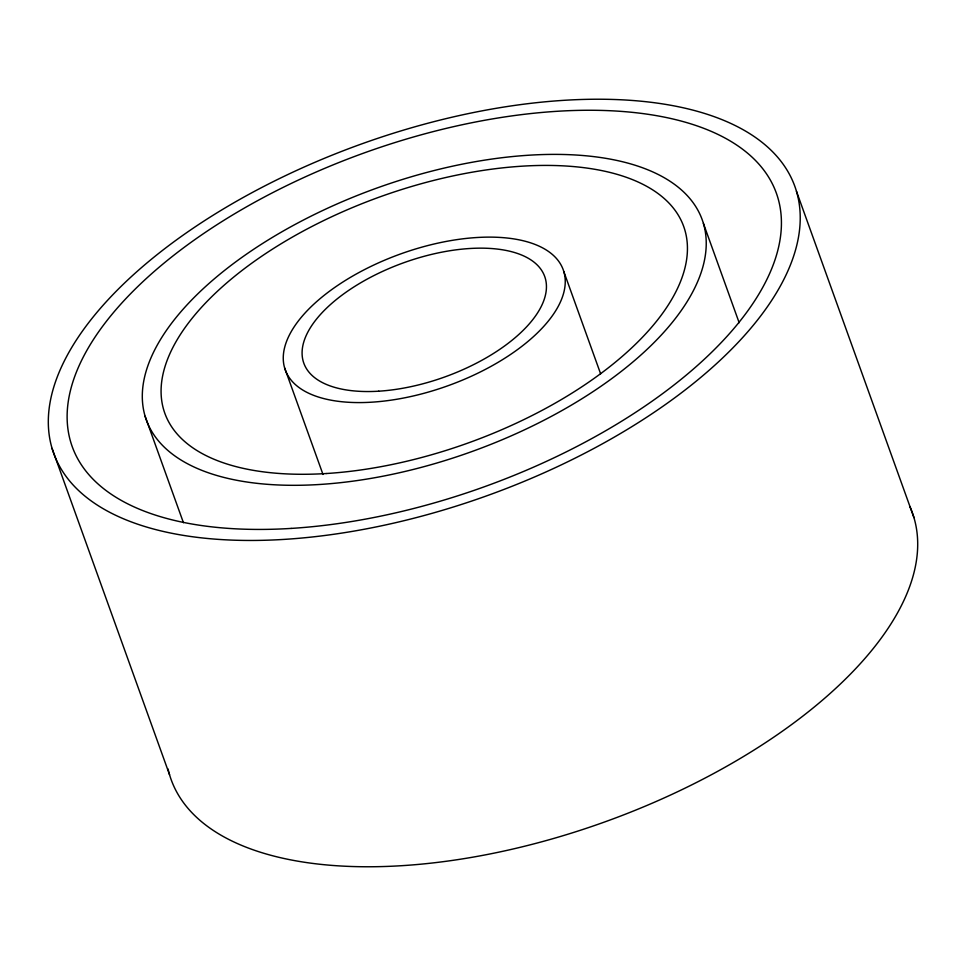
<?xml version="1.0" encoding="UTF-8"?>
<svg xmlns="http://www.w3.org/2000/svg" width="966" height="966" viewBox="0 0 966 966"><rect width="100%" height="100%" fill="white"/><g stroke="black" fill="none" stroke-linecap="round" stroke-linejoin="round"><path stroke-width="1.45" d="M796.455 191.268A393.887 186.74 -19.8 0 1 284.173 539.39A393.887 186.74 -19.8 0 1 192.162 228.882A393.887 186.74 -19.8 0 1 796.455 191.268L913.933 517.571M703.405 223.412A295.415 140.058 -19.8 0 1 319.191 484.509A295.415 140.058 -19.8 0 1 250.194 251.619A295.415 140.058 -19.8 0 1 703.405 223.412L739.159 322.716M563.83 271.627A147.713 70.023 -19.8 0 1 371.729 402.182A147.713 70.023 -19.8 0 1 337.231 285.731A147.713 70.023 -19.8 0 1 563.83 271.627L600.611 373.782M284.692 368.07L322.994 474.463M145.117 416.286L183.431 522.691M52.067 448.429L169.545 774.732M909.815 506.462A393.887 186.74 -19.8 0 1 600.755 823.358A393.887 186.74 -19.8 0 1 168.048 768.984M291.177 528.414A374.192 177.406 -19.8 0 0 777.847 197.692A374.192 177.406 -19.8 0 0 203.766 233.434A374.192 177.406 -19.8 0 0 291.177 528.414M326.194 473.533A275.721 130.712 -19.8 0 0 684.797 229.836A275.721 130.712 -19.8 0 0 261.798 256.171A275.721 130.712 -19.8 0 0 326.194 473.533M378.732 391.194A128.019 60.689 -19.8 0 0 545.222 278.063A128.019 60.689 -19.8 0 0 348.835 290.283A128.019 60.689 -19.8 0 0 378.732 391.194"/></g></svg>
